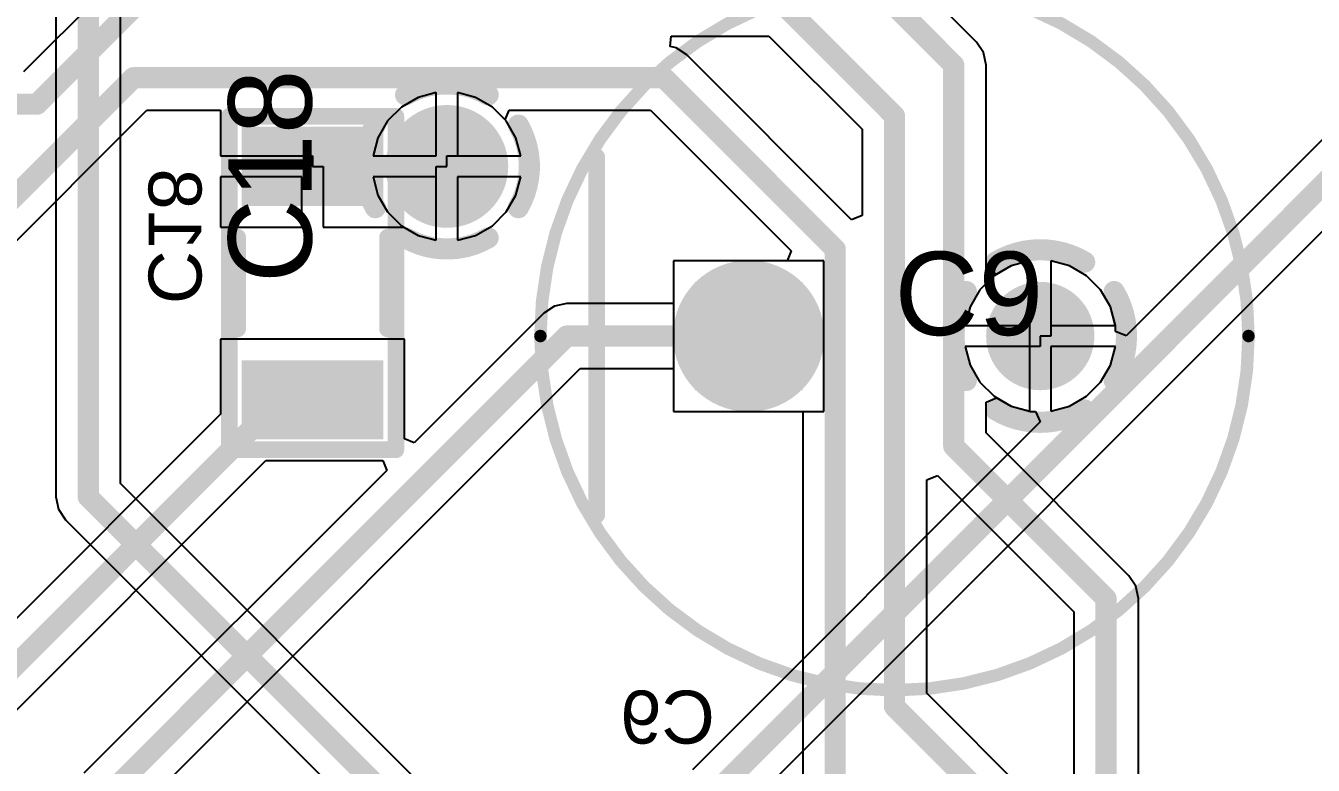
# Model space of a CAD drawing. Header units: inches. Extents: x -8.09 to -2.28, y -0.1 to 6.11.
# Drawn here: x -7.421 to -6.812, y 3.802 to 4.152 of the extents above; entities that cross this region are included whole.
import ezdxf

# ---------------------------------------------------------------- set-up
doc = ezdxf.new("R2010")
doc.units = ezdxf.units.IN
doc.header["$MEASUREMENT"] = 0
for name, color, linetype in [('BottomLayer', 5, 'Continuous'), ('BottomSolder', 6, 'Continuous'), ('InternalPlane1', 76, 'Continuous'), ('InternalPlane2', 16, 'Continuous'), ('Mechanical5', 56, 'Continuous'), ('MultiLayer', 9, 'Continuous'), ('PadHoleLayer', 156, 'Continuous'), ('TopLayer', 1, 'Continuous'), ('TopOverlay', 2, 'Continuous'), ('TopPaste', 8, 'Continuous'), ('TopSolder', 216, 'Continuous'), ('ViaHoleLayer', 16, 'Continuous')]:
    doc.layers.add(name, color=color, linetype=linetype)
doc.styles.add('Arial', font='', dxfattribs={"height": 0.2})
doc.styles.get('Arial').set_extended_font_data('Arial')

# ---------------------------------------------------------------- blocks, each defined once
blk = doc.blocks.new('FP_C1206C_EB_MFG_149')
at = {"layer": 'TopLayer'}
for points in [[(-0.07382, 0.03346), (-0.03642, 0.03346), (-0.03642, -0.03346), (-0.07382, -0.03346)], [(0.03642, 0.03346), (0.07382, 0.03346), (0.07382, -0.03346), (0.03642, -0.03346)]]:
    blk.add_hatch(color=1, dxfattribs=at).paths.add_polyline_path(points)
at = {"layer": 'TopPaste'}
for points in [[(-0.07382, 0.03346), (-0.03642, 0.03346), (-0.03642, -0.03346), (-0.07382, -0.03346)], [(0.03642, 0.03346), (0.07382, 0.03346), (0.07382, -0.03346), (0.03642, -0.03346)]]:
    blk.add_hatch(color=8, dxfattribs=at).paths.add_polyline_path(points)
at = {"layer": 'TopSolder'}
for points in [[(-0.07382, 0.03346), (-0.03642, 0.03346), (-0.03642, -0.03346), (-0.07382, -0.03346)], [(0.03642, 0.03346), (0.07382, 0.03346), (0.07382, -0.03346), (0.03642, -0.03346)]]:
    blk.add_hatch(color=216, dxfattribs=at).paths.add_polyline_path(points)
at = {"layer": 'Mechanical5'}
for points in [[(-0.07874, 0.03937, 0.00787, 0.00787, 0), (0.07874, 0.03937, 0.00787, 0.00787, 0)], [(-0.07874, 0.03937, 0.00787, 0.00787, 0), (-0.07874, -0.03937, 0.00787, 0.00787, 0)], [(0.07874, 0.03937, 0.00787, 0.00787, 0), (0.07874, -0.03937, 0.00787, 0.00787, 0)], [(-0.07874, -0.03937, 0.00787, 0.00787, 0), (0.07874, -0.03937, 0.00787, 0.00787, 0)]]:
    blk.add_lwpolyline(points, format="xyseb", dxfattribs=at)
for points in [[(-0.08071, 0.03937, 0.00394, 0.00394, 1), (-0.07677, 0.03937, 0.00394, 0.00394, 1)], [(-0.08071, 0.03937, 0.00394, 0.00394, 1), (-0.07677, 0.03937, 0.00394, 0.00394, 1)], [(0.07677, 0.03937, 0.00394, 0.00394, 1), (0.08071, 0.03937, 0.00394, 0.00394, 1)], [(0.07677, 0.03937, 0.00394, 0.00394, 1), (0.08071, 0.03937, 0.00394, 0.00394, 1)], [(-0.08071, -0.03937, 0.00394, 0.00394, 1), (-0.07677, -0.03937, 0.00394, 0.00394, 1)], [(-0.08071, -0.03937, 0.00394, 0.00394, 1), (-0.07677, -0.03937, 0.00394, 0.00394, 1)], [(0.07677, -0.03937, 0.00394, 0.00394, 1), (0.08071, -0.03937, 0.00394, 0.00394, 1)], [(0.07677, -0.03937, 0.00394, 0.00394, 1), (0.08071, -0.03937, 0.00394, 0.00394, 1)]]:
    blk.add_lwpolyline(points, format="xyseb", close=True, dxfattribs=at)
at = {"layer": 'TopOverlay'}
for points in [[(-0.02165, 0.03543, 0.00787, 0.00787, 0), (0.02165, 0.03543, 0.00787, 0.00787, 0)], [(-0.02165, -0.03543, 0.00787, 0.00787, 0), (0.02165, -0.03543, 0.00787, 0.00787, 0)]]:
    blk.add_lwpolyline(points, format="xyseb", dxfattribs=at)
for points in [[(-0.02362, 0.03543, 0.00394, 0.00394, 1), (-0.01969, 0.03543, 0.00394, 0.00394, 1)], [(0.01969, 0.03543, 0.00394, 0.00394, 1), (0.02362, 0.03543, 0.00394, 0.00394, 1)], [(-0.02362, -0.03543, 0.00394, 0.00394, 1), (-0.01969, -0.03543, 0.00394, 0.00394, 1)], [(0.01969, -0.03543, 0.00394, 0.00394, 1), (0.02362, -0.03543, 0.00394, 0.00394, 1)]]:
    blk.add_lwpolyline(points, format="xyseb", close=True, dxfattribs=at)
at = {"layer": 'Mechanical5', "style": 'Arial'}
blk.add_text('C18', height=0.03937, dxfattribs=at).set_placement((0, 0.00044))
blk = doc.blocks.new('FP_OS_CON_TH_E12___0_6_MFG_158')
at = {"layer": 'BottomLayer'}
blk.add_hatch(color=5, dxfattribs=at).paths.add_polyline_path([(-0.09449, 0.02559), (-0.04331, 0.02559), (-0.04331, -0.02559), (-0.09449, -0.02559)])
h = blk.add_hatch(color=5, dxfattribs=at)
edge = h.paths.add_edge_path()
edge.add_arc((0.0689, 0), 0.02559, 0, 360)
at = {"layer": 'BottomSolder'}
blk.add_hatch(color=6, dxfattribs=at).paths.add_polyline_path([(-0.09449, 0.02559), (-0.04331, 0.02559), (-0.04331, -0.02559), (-0.09449, -0.02559)])
h = blk.add_hatch(color=6, dxfattribs=at)
edge = h.paths.add_edge_path()
edge.add_arc((0.0689, 0), 0.02559, 0, 360)
at = {"layer": 'InternalPlane1'}
h = blk.add_hatch(color=76, dxfattribs=at)
edge = h.paths.add_edge_path()
edge.add_arc((-0.0689, 0), 0.03575, 0, 360)
at = {"layer": 'InternalPlane2'}
h = blk.add_hatch(color=16, dxfattribs=at)
edge = h.paths.add_edge_path()
edge.add_arc((-0.0689, 0), 0.03575, 0, 360)
at = {"layer": 'MultiLayer'}
blk.add_hatch(color=9, dxfattribs=at).paths.add_polyline_path([(-0.09449, 0.02559), (-0.04331, 0.02559), (-0.04331, -0.02559), (-0.09449, -0.02559)])
h = blk.add_hatch(color=9, dxfattribs=at)
edge = h.paths.add_edge_path()
edge.add_arc((0.0689, 0), 0.02559, 0, 360)
at = {"layer": 'PadHoleLayer'}
h = blk.add_hatch(color=156, dxfattribs=at)
edge = h.paths.add_edge_path()
edge.add_arc((-0.0689, 0), 0.01575, 0, 360)
h = blk.add_hatch(color=156, dxfattribs=at)
edge = h.paths.add_edge_path()
edge.add_arc((0.0689, 0), 0.01575, 0, 360)
at = {"layer": 'TopLayer'}
blk.add_hatch(color=1, dxfattribs=at).paths.add_polyline_path([(-0.09449, 0.02559), (-0.04331, 0.02559), (-0.04331, -0.02559), (-0.09449, -0.02559)])
h = blk.add_hatch(color=1, dxfattribs=at)
edge = h.paths.add_edge_path()
edge.add_arc((0.0689, 0), 0.02559, 0, 360)
at = {"layer": 'TopSolder'}
blk.add_hatch(color=216, dxfattribs=at).paths.add_polyline_path([(-0.09449, 0.02559), (-0.04331, 0.02559), (-0.04331, -0.02559), (-0.09449, -0.02559)])
h = blk.add_hatch(color=216, dxfattribs=at)
edge = h.paths.add_edge_path()
edge.add_arc((0.0689, 0), 0.02559, 0, 360)
at = {"layer": 'InternalPlane1'}
for points in [[(0.04791, 0.03493, 0.01, 0.01, -0.277325), (0.08988, 0.03493, 0.01, 0.01, 0)], [(0.03397, -0.02099, 0.01, 0.01, -0.277325), (0.03397, 0.02099, 0.01, 0.01, 0)], [(0.10383, 0.02099, 0.01, 0.01, -0.277325), (0.10383, -0.02099, 0.01, 0.01, 0)], [(0.08988, -0.03493, 0.01, 0.01, -0.277325), (0.04791, -0.03493, 0.01, 0.01, 0)]]:
    blk.add_lwpolyline(points, format="xyseb", dxfattribs=at)
for points in [[(0.04541, 0.03493, 0.005, 0.005, 1), (0.05041, 0.03493, 0.005, 0.005, 1)], [(0.08738, 0.03493, 0.005, 0.005, 1), (0.09238, 0.03493, 0.005, 0.005, 1)], [(0.03147, 0.02099, 0.005, 0.005, 1), (0.03647, 0.02099, 0.005, 0.005, 1)], [(0.10133, 0.02099, 0.005, 0.005, 1), (0.10633, 0.02099, 0.005, 0.005, 1)], [(0.03147, -0.02099, 0.005, 0.005, 1), (0.03647, -0.02099, 0.005, 0.005, 1)], [(0.10133, -0.02099, 0.005, 0.005, 1), (0.10633, -0.02099, 0.005, 0.005, 1)], [(0.04541, -0.03493, 0.005, 0.005, 1), (0.05041, -0.03493, 0.005, 0.005, 1)], [(0.08738, -0.03493, 0.005, 0.005, 1), (0.09238, -0.03493, 0.005, 0.005, 1)]]:
    blk.add_lwpolyline(points, format="xyseb", close=True, dxfattribs=at)
at = {"layer": 'InternalPlane2'}
for points in [[(0.04791, 0.03493, 0.01, 0.01, -0.277325), (0.08988, 0.03493, 0.01, 0.01, 0)], [(0.03397, -0.02099, 0.01, 0.01, -0.277325), (0.03397, 0.02099, 0.01, 0.01, 0)], [(0.10383, 0.02099, 0.01, 0.01, -0.277325), (0.10383, -0.02099, 0.01, 0.01, 0)], [(0.08988, -0.03493, 0.01, 0.01, -0.277325), (0.04791, -0.03493, 0.01, 0.01, 0)]]:
    blk.add_lwpolyline(points, format="xyseb", dxfattribs=at)
for points in [[(0.04541, 0.03493, 0.005, 0.005, 1), (0.05041, 0.03493, 0.005, 0.005, 1)], [(0.08738, 0.03493, 0.005, 0.005, 1), (0.09238, 0.03493, 0.005, 0.005, 1)], [(0.03147, 0.02099, 0.005, 0.005, 1), (0.03647, 0.02099, 0.005, 0.005, 1)], [(0.10133, 0.02099, 0.005, 0.005, 1), (0.10633, 0.02099, 0.005, 0.005, 1)], [(0.03147, -0.02099, 0.005, 0.005, 1), (0.03647, -0.02099, 0.005, 0.005, 1)], [(0.10133, -0.02099, 0.005, 0.005, 1), (0.10633, -0.02099, 0.005, 0.005, 1)], [(0.04541, -0.03493, 0.005, 0.005, 1), (0.05041, -0.03493, 0.005, 0.005, 1)], [(0.08738, -0.03493, 0.005, 0.005, 1), (0.09238, -0.03493, 0.005, 0.005, 1)]]:
    blk.add_lwpolyline(points, format="xyseb", close=True, dxfattribs=at)
at = {"layer": 'TopOverlay'}
for points in [[(0.16732, 0, 0.00591, 0.00591, 1), (-0.16732, 0, 0.00591, 0.00591, 1)], [(-0.14272, 0.08465, 0.00394, 0.00394, 1), (-0.13878, 0.08465, 0.00394, 0.00394, 1)], [(-0.1688, 0, 0.00295, 0.00295, 1), (-0.16585, 0, 0.00295, 0.00295, 1)], [(0.16585, 0, 0.00295, 0.00295, 1), (0.1688, 0, 0.00295, 0.00295, 1)], [(-0.14272, -0.08465, 0.00394, 0.00394, 1), (-0.13878, -0.08465, 0.00394, 0.00394, 1)]]:
    blk.add_lwpolyline(points, format="xyseb", close=True, dxfattribs=at)
blk.add_lwpolyline([(-0.14075, -0.08465, 0.00787, 0.00787, 0), (-0.14075, 0.08465, 0.00787, 0.00787, 0)], format="xyseb", dxfattribs=at)
at = {"layer": 'Mechanical5', "style": 'Arial'}
blk.add_text('C9', height=0.03937, rotation=360, dxfattribs=at).set_placement((0, 0.00044))

msp = doc.modelspace()

# ---------------------------------------------------------------- hatches: boundary and pattern name
at = {"layer": 'BottomLayer'}
h = msp.add_hatch(color=5, dxfattribs=at)
edge = h.paths.add_edge_path()
edge.add_arc((-7.22153, 4.08512), 0.025, 0, 360)
at = {"layer": 'BottomSolder'}
h = msp.add_hatch(color=6, dxfattribs=at)
edge = h.paths.add_edge_path()
edge.add_arc((-7.22153, 4.08512), 0.029, 0, 360)
at = {"layer": 'TopLayer'}
h = msp.add_hatch(color=1, dxfattribs=at)
edge = h.paths.add_edge_path()
edge.add_arc((-7.22153, 4.08512), 0.025, 0, 360)
at = {"layer": 'TopSolder'}
h = msp.add_hatch(color=216, dxfattribs=at)
edge = h.paths.add_edge_path()
edge.add_arc((-7.22153, 4.08512), 0.029, 0, 360)
at = {"layer": 'ViaHoleLayer'}
h = msp.add_hatch(color=16, dxfattribs=at)
edge = h.paths.add_edge_path()
edge.add_arc((-7.22153, 4.08512), 0.014, 0, 360)

# ---------------------------------------------------------------- linework, layer by layer
at = {"layer": 'BottomLayer'}
for p, q in [((-7.40629, 4.26442), (-7.40629, 3.929)), ((-7.37571, 3.93533), (-7.37571, 4.26442)), ((-6.75529, 4.15033), (-6.90051, 4.00512)), ((-7.22653, 4.12001), (-7.23504, 4.11773)), ((-7.22653, 4.09012), (-7.22653, 4.12001)), ((-7.20802, 4.11773), (-7.21653, 4.12001)), ((-7.21653, 4.12001), (-7.21653, 4.09012)), ((-7.24302, 4.11313), (-7.24954, 4.10661)), ((-7.23504, 4.11773), (-7.24302, 4.11313)), ((-7.20004, 4.11313), (-7.20802, 4.11773)), ((-7.19353, 4.10661), (-7.20004, 4.11313)), ((-7.24954, 4.10661), (-7.25415, 4.09863)), ((-7.18892, 4.09863), (-7.19353, 4.10661)), ((-7.08385, 3.77852), (-6.75991, 4.10246)), ((-7.25415, 4.09863), (-7.25643, 4.09012)), ((-7.18664, 4.09012), (-7.18892, 4.09863)), ((-7.25643, 4.09012), (-7.22653, 4.09012)), ((-7.21653, 4.09012), (-7.18664, 4.09012)), ((-7.22653, 4.08012), (-7.25643, 4.08012)), ((-7.25643, 4.08012), (-7.25415, 4.07161)), ((-7.22653, 4.05022), (-7.22653, 4.08012)), ((-7.18664, 4.08012), (-7.21653, 4.08012)), ((-7.21653, 4.08012), (-7.21653, 4.05022)), ((-7.18892, 4.07161), (-7.18664, 4.08012)), ((-7.25415, 4.07161), (-7.24954, 4.06363)), ((-7.19353, 4.06363), (-7.18892, 4.07161)), ((-7.24954, 4.06363), (-7.24302, 4.05711)), ((-7.20004, 4.05711), (-7.19353, 4.06363)), ((-7.24302, 4.05711), (-7.23504, 4.0525)), ((-7.23504, 4.0525), (-7.22653, 4.05022)), ((-7.21653, 4.05022), (-7.20802, 4.0525)), ((-7.20802, 4.0525), (-7.20004, 4.05711)), ((-7.04331, 4.04059), (-7.11449, 4.04059)), ((-7.11449, 4.04059), (-7.11449, 3.96941)), ((-7.04331, 3.96941), (-7.04331, 4.04059)), ((-6.9461, 4.04051), (-6.95484, 4.03817)), ((-6.9461, 4.01), (-6.9461, 4.04051)), ((-6.92736, 4.03817), (-6.9361, 4.04051)), ((-6.9361, 4.04051), (-6.9361, 4.005)), ((-6.95484, 4.03817), (-6.96296, 4.03348)), ((-6.91925, 4.03348), (-6.92736, 4.03817)), ((-6.96296, 4.03348), (-6.96958, 4.02685)), ((-6.91262, 4.02685), (-6.91925, 4.03348)), ((-6.96958, 4.02685), (-6.97427, 4.01874)), ((-6.90794, 4.01874), (-6.91262, 4.02685)), ((-6.97427, 4.01874), (-6.97661, 4.01)), ((-6.90551, 4.00969), (-6.90794, 4.01874)), ((-6.97661, 4.01), (-6.9461, 4.01)), ((-6.90551, 4.00719), (-6.90551, 4.00969)), ((-6.9361, 4.005), (-6.9411, 4.005)), ((-6.9411, 4.005), (-6.9411, 4)), ((-6.90051, 4.00512), (-6.90551, 4.00719)), ((-6.9411, 4), (-6.97661, 4)), ((-6.97661, 4), (-6.97427, 3.99126)), ((-6.97427, 3.99126), (-6.96958, 3.98315)), ((-6.96958, 3.98315), (-6.96296, 3.97652)), ((-6.96296, 3.97652), (-6.95484, 3.97183)), ((-7.11449, 3.96941), (-7.04331, 3.96941)), ((-6.95484, 3.97183), (-6.94579, 3.96941)), ((-6.94579, 3.96941), (-6.94329, 3.96941)), ((-6.94329, 3.96941), (-6.94122, 3.96441)), ((-6.94122, 3.96441), (-7.10548, 3.80015)), ((-6.13446, 2.69409), (-7.37571, 3.93533)), ((-7.40629, 3.929), (-7.40513, 3.92315)), ((-7.40513, 3.92315), (-7.40181, 3.91819)), ((-7.40181, 3.91819), (-6.13177, 2.64814))]:
    msp.add_line(p, q, dxfattribs=at)
for points in [[(-7.391, 3.929, 0.01, 0.01, 0), (-7.391, 4.296, 0.01, 0.01, 0)], [(-7.117, 3.767, 0.01, 0.01, 0), (-6.74, 4.144, 0.01, 0.01, 0)], [(-7.391, 3.929, 0.01, 0.01, 0), (-6.11283, 2.65083, 0.01, 0.01, 0)]]:
    msp.add_lwpolyline(points, format="xyseb", dxfattribs=at)
msp.add_lwpolyline([(-7.3935, 3.929, 0.005, 0.005, 1), (-7.3885, 3.929, 0.005, 0.005, 1)], format="xyseb", close=True, dxfattribs=at)
msp.add_lwpolyline([(-7.3935, 3.929, 0.005, 0.005, 1), (-7.3885, 3.929, 0.005, 0.005, 1)], format="xyseb", close=True, dxfattribs=at)
at = {"layer": 'InternalPlane1'}
for points in [[(-7.24103, 4.11889, 0.01, 0.01, -0.267949), (-7.20203, 4.11889, 0.01, 0.01, 0)], [(-7.25531, 4.06562, 0.01, 0.01, -0.267949), (-7.25531, 4.10462, 0.01, 0.01, 0)], [(-7.18776, 4.10462, 0.01, 0.01, -0.267949), (-7.18776, 4.06562, 0.01, 0.01, 0)], [(-7.20203, 4.05134, 0.01, 0.01, -0.267949), (-7.24103, 4.05134, 0.01, 0.01, 0)]]:
    msp.add_lwpolyline(points, format="xyseb", dxfattribs=at)
for points in [[(-7.24353, 4.11889, 0.005, 0.005, 1), (-7.23853, 4.11889, 0.005, 0.005, 1)], [(-7.20453, 4.11889, 0.005, 0.005, 1), (-7.19953, 4.11889, 0.005, 0.005, 1)], [(-7.25781, 4.10462, 0.005, 0.005, 1), (-7.25281, 4.10462, 0.005, 0.005, 1)], [(-7.19026, 4.10462, 0.005, 0.005, 1), (-7.18526, 4.10462, 0.005, 0.005, 1)], [(-7.25781, 4.06562, 0.005, 0.005, 1), (-7.25281, 4.06562, 0.005, 0.005, 1)], [(-7.19026, 4.06562, 0.005, 0.005, 1), (-7.18526, 4.06562, 0.005, 0.005, 1)], [(-7.24353, 4.05134, 0.005, 0.005, 1), (-7.23853, 4.05134, 0.005, 0.005, 1)], [(-7.20453, 4.05134, 0.005, 0.005, 1), (-7.19953, 4.05134, 0.005, 0.005, 1)]]:
    msp.add_lwpolyline(points, format="xyseb", close=True, dxfattribs=at)
at = {"layer": 'InternalPlane2'}
for points in [[(-7.24103, 4.11889, 0.01, 0.01, -0.267949), (-7.20203, 4.11889, 0.01, 0.01, 0)], [(-7.25531, 4.06562, 0.01, 0.01, -0.267949), (-7.25531, 4.10462, 0.01, 0.01, 0)], [(-7.18776, 4.10462, 0.01, 0.01, -0.267949), (-7.18776, 4.06562, 0.01, 0.01, 0)], [(-7.20203, 4.05134, 0.01, 0.01, -0.267949), (-7.24103, 4.05134, 0.01, 0.01, 0)]]:
    msp.add_lwpolyline(points, format="xyseb", dxfattribs=at)
for points in [[(-7.24353, 4.11889, 0.005, 0.005, 1), (-7.23853, 4.11889, 0.005, 0.005, 1)], [(-7.20453, 4.11889, 0.005, 0.005, 1), (-7.19953, 4.11889, 0.005, 0.005, 1)], [(-7.25781, 4.10462, 0.005, 0.005, 1), (-7.25281, 4.10462, 0.005, 0.005, 1)], [(-7.19026, 4.10462, 0.005, 0.005, 1), (-7.18526, 4.10462, 0.005, 0.005, 1)], [(-7.25781, 4.06562, 0.005, 0.005, 1), (-7.25281, 4.06562, 0.005, 0.005, 1)], [(-7.19026, 4.06562, 0.005, 0.005, 1), (-7.18526, 4.06562, 0.005, 0.005, 1)], [(-7.24353, 4.05134, 0.005, 0.005, 1), (-7.23853, 4.05134, 0.005, 0.005, 1)], [(-7.20453, 4.05134, 0.005, 0.005, 1), (-7.19953, 4.05134, 0.005, 0.005, 1)]]:
    msp.add_lwpolyline(points, format="xyseb", close=True, dxfattribs=at)
at = {"layer": 'TopLayer'}
for p, q in [((-6.97119, 4.14381), (-7.03037, 4.203)), ((-7.37855, 4.17281), (-7.42155, 4.12981)), ((-7.11604, 4.14171), (-7.11555, 4.14671)), ((-7.11555, 4.14671), (-7.06933, 4.14671)), ((-7.06933, 4.14671), (-7.02529, 4.10267)), ((-6.96787, 4.13885), (-6.97119, 4.14381)), ((-7.11315, 4.14113), (-7.11604, 4.14171)), ((-7.10819, 4.13781), (-7.11315, 4.14113)), ((-7.03029, 4.05992), (-7.10819, 4.13781)), ((-6.96671, 4.133), (-6.96787, 4.13885)), ((-6.96671, 4.03618), (-6.96671, 4.133)), ((-7.45867, 4.01635), (-7.36332, 4.11171)), ((-7.36332, 4.11171), (-7.32846, 4.11171)), ((-7.32846, 4.11171), (-7.32846, 4.09012)), ((-7.19401, 4.10709), (-7.19209, 4.11171)), ((-7.19353, 4.10661), (-7.19401, 4.10709)), ((-7.19209, 4.11171), (-7.12533, 4.11171)), ((-7.12533, 4.11171), (-7.05884, 4.04521)), ((-7.18892, 4.09863), (-7.19353, 4.10661)), ((-7.02529, 4.10267), (-7.02529, 4.06199)), ((-7.18664, 4.09012), (-7.18892, 4.09863)), ((-7.32846, 4.09012), (-7.285, 4.09012)), ((-7.285, 4.09012), (-7.285, 4.08512)), ((-7.22153, 4.08512), (-7.22153, 4.09012)), ((-7.22153, 4.09012), (-7.18664, 4.09012)), ((-7.285, 4.08512), (-7.28, 4.08512)), ((-7.28, 4.08512), (-7.28, 4.05642)), ((-7.22653, 4.05022), (-7.22653, 4.08512)), ((-7.22653, 4.08512), (-7.22153, 4.08512)), ((-7.29, 4.08012), (-7.32846, 4.08012)), ((-7.32846, 4.08012), (-7.32846, 4.05642)), ((-7.29, 4.05642), (-7.29, 4.08012)), ((-7.18664, 4.08012), (-7.21653, 4.08012)), ((-7.21653, 4.08012), (-7.21653, 4.05022)), ((-7.18892, 4.07161), (-7.18664, 4.08012)), ((-7.19353, 4.06363), (-7.18892, 4.07161)), ((-7.20004, 4.05711), (-7.19353, 4.06363)), ((-7.02529, 4.06199), (-7.03029, 4.05992)), ((-7.32846, 4.05642), (-7.29, 4.05642)), ((-7.28, 4.05642), (-7.24182, 4.05642)), ((-7.24182, 4.05642), (-7.23504, 4.0525)), ((-7.23504, 4.0525), (-7.22653, 4.05022)), ((-7.21653, 4.05022), (-7.20802, 4.0525)), ((-7.20802, 4.0525), (-7.20004, 4.05711)), ((-7.06075, 4.04059), (-7.11449, 4.04059)), ((-7.11449, 4.04059), (-7.11449, 4.02029)), ((-7.05884, 4.04521), (-7.06075, 4.04059)), ((-6.9461, 4.04051), (-6.95484, 4.03817)), ((-6.9461, 4.005), (-6.9461, 4.04051)), ((-6.92736, 4.03817), (-6.9361, 4.04051)), ((-6.9361, 4.04051), (-6.9361, 4.01)), ((-6.96171, 4.0342), (-6.96671, 4.03618)), ((-6.95484, 4.03817), (-6.96171, 4.0342)), ((-6.91925, 4.03348), (-6.92736, 4.03817)), ((-6.91262, 4.02685), (-6.91925, 4.03348)), ((-6.90794, 4.01874), (-6.91262, 4.02685)), ((-7.1757, 4.01581), (-7.23692, 3.95459)), ((-7.17073, 4.01913), (-7.1757, 4.01581)), ((-7.16488, 4.02029), (-7.17073, 4.01913)), ((-7.11449, 4.02029), (-7.16488, 4.02029)), ((-6.9056, 4.01), (-6.90794, 4.01874)), ((-6.9361, 4.01), (-6.9056, 4.01)), ((-7.24154, 4.00358), (-7.32846, 4.00358)), ((-7.32846, 4.00358), (-7.32846, 3.96805)), ((-7.24154, 3.95651), (-7.24154, 4.00358)), ((-6.9461, 3.96949), (-6.9461, 4.005)), ((-6.9056, 4), (-6.9361, 4)), ((-6.9361, 4), (-6.9361, 3.96949)), ((-6.90794, 3.99126), (-6.9056, 4)), ((-7.38618, 3.76207), (-7.15855, 3.98971)), ((-7.15855, 3.98971), (-7.11449, 3.98971)), ((-7.11449, 3.98971), (-7.11449, 3.96941)), ((-6.91262, 3.98315), (-6.90794, 3.99126)), ((-6.91925, 3.97652), (-6.91262, 3.98315)), ((-6.96671, 3.97382), (-6.96171, 3.9758)), ((-6.96671, 3.95933), (-6.96671, 3.97382)), ((-6.96171, 3.9758), (-6.95484, 3.97183)), ((-6.92736, 3.97183), (-6.91925, 3.97652)), ((-7.32846, 3.96805), (-7.47618, 3.82033)), ((-7.11449, 3.96941), (-7.05329, 3.96941)), ((-7.05329, 3.96941), (-7.05329, 3.04803)), ((-6.95484, 3.97183), (-6.9461, 3.96949)), ((-6.9361, 3.96949), (-6.92736, 3.97183)), ((-7.23692, 3.95459), (-7.24154, 3.95651)), ((-6.89919, 3.89181), (-6.96671, 3.95933)), ((-7.45071, 3.80255), (-7.30707, 3.94618)), ((-7.30707, 3.94618), (-7.25186, 3.94618)), ((-7.25186, 3.94618), (-7.24995, 3.94156)), ((-7.24995, 3.94156), (-7.39305, 3.79846)), ((-6.99471, 3.93701), (-6.98971, 3.93908)), ((-6.99471, 3.83633), (-6.99471, 3.93701)), ((-6.98971, 3.93908), (-6.92529, 3.87467)), ((-6.89587, 3.88685), (-6.89919, 3.89181)), ((-6.89471, 3.881), (-6.89587, 3.88685)), ((-6.89471, 3.56258), (-6.89471, 3.881)), ((-6.92529, 3.87467), (-6.92529, 3.56258)), ((-6.93719, 3.77881), (-6.99471, 3.83633))]:
    msp.add_line(p, q, dxfattribs=at)
for points in [[(-7.045, 4.196, 0.01, 0.01, 0), (-6.982, 4.133, 0.01, 0.01, 0)], [(-7.41521, 4.11452, 0.01, 0.01, 0), (-7.36773, 4.162, 0.01, 0.01, 0)], [(-7.063, 4.162, 0.01, 0.01, 0), (-7.01, 4.109, 0.01, 0.01, 0)], [(-6.982, 3.953, 0.01, 0.01, 0), (-6.982, 4.133, 0.01, 0.01, 0)], [(-7.47965, 4.017, 0.01, 0.01, 0), (-7.36965, 4.127, 0.01, 0.01, 0)], [(-7.36965, 4.127, 0.01, 0.01, 0), (-7.119, 4.127, 0.01, 0.01, 0)], [(-7.119, 4.127, 0.01, 0.01, 0), (-7.038, 4.046, 0.01, 0.01, 0)], [(-7.58948, 4.11452, 0.01, 0.01, 0), (-7.41521, 4.11452, 0.01, 0.01, 0)], [(-7.01, 3.83, 0.01, 0.01, 0), (-7.01, 4.109, 0.01, 0.01, 0)], [(-7.285, 4.08512, 0.01, 0.01, 0), (-7.22153, 4.08512, 0.01, 0.01, 0)], [(-7.038, 3.044, 0.01, 0.01, 0), (-7.038, 4.046, 0.01, 0.01, 0)], [(-7.41488, 3.755, 0.01, 0.01, 0), (-7.16488, 4.005, 0.01, 0.01, 0)], [(-7.16488, 4.005, 0.01, 0.01, 0), (-7.0789, 4.005, 0.01, 0.01, 0)], [(-7.466, 3.80888, 0.01, 0.01, 0), (-7.3, 3.97488, 0.01, 0.01, 0)], [(-7.3, 3.97488, 0.01, 0.01, 0), (-7.285, 3.97488, 0.01, 0.01, 0)], [(-6.982, 3.953, 0.01, 0.01, 0), (-6.91, 3.881, 0.01, 0.01, 0)], [(-6.91, 3.531, 0.01, 0.01, 0), (-6.91, 3.881, 0.01, 0.01, 0)], [(-7.01, 3.83, 0.01, 0.01, 0), (-6.948, 3.768, 0.01, 0.01, 0)]]:
    msp.add_lwpolyline(points, format="xyseb", dxfattribs=at)
for points in [[(-6.9845, 4.133, 0.005, 0.005, 1), (-6.9795, 4.133, 0.005, 0.005, 1)], [(-6.9845, 4.133, 0.005, 0.005, 1), (-6.9795, 4.133, 0.005, 0.005, 1)], [(-7.37215, 4.127, 0.005, 0.005, 1), (-7.36715, 4.127, 0.005, 0.005, 1)], [(-7.37215, 4.127, 0.005, 0.005, 1), (-7.36715, 4.127, 0.005, 0.005, 1)], [(-7.1215, 4.127, 0.005, 0.005, 1), (-7.1165, 4.127, 0.005, 0.005, 1)], [(-7.1215, 4.127, 0.005, 0.005, 1), (-7.1165, 4.127, 0.005, 0.005, 1)], [(-7.41771, 4.11452, 0.005, 0.005, 1), (-7.41271, 4.11452, 0.005, 0.005, 1)], [(-7.41771, 4.11452, 0.005, 0.005, 1), (-7.41271, 4.11452, 0.005, 0.005, 1)], [(-7.0125, 4.109, 0.005, 0.005, 1), (-7.0075, 4.109, 0.005, 0.005, 1)], [(-7.0125, 4.109, 0.005, 0.005, 1), (-7.0075, 4.109, 0.005, 0.005, 1)], [(-7.2875, 4.08512, 0.005, 0.005, 1), (-7.2825, 4.08512, 0.005, 0.005, 1)], [(-7.22403, 4.08512, 0.005, 0.005, 1), (-7.21903, 4.08512, 0.005, 0.005, 1)], [(-7.0405, 4.046, 0.005, 0.005, 1), (-7.0355, 4.046, 0.005, 0.005, 1)], [(-7.0405, 4.046, 0.005, 0.005, 1), (-7.0355, 4.046, 0.005, 0.005, 1)], [(-7.16738, 4.005, 0.005, 0.005, 1), (-7.16238, 4.005, 0.005, 0.005, 1)], [(-7.16738, 4.005, 0.005, 0.005, 1), (-7.16238, 4.005, 0.005, 0.005, 1)], [(-7.0814, 4.005, 0.005, 0.005, 1), (-7.0764, 4.005, 0.005, 0.005, 1)], [(-7.3025, 3.97488, 0.005, 0.005, 1), (-7.2975, 3.97488, 0.005, 0.005, 1)], [(-7.3025, 3.97488, 0.005, 0.005, 1), (-7.2975, 3.97488, 0.005, 0.005, 1)], [(-7.2875, 3.97488, 0.005, 0.005, 1), (-7.2825, 3.97488, 0.005, 0.005, 1)], [(-6.9845, 3.953, 0.005, 0.005, 1), (-6.9795, 3.953, 0.005, 0.005, 1)], [(-6.9845, 3.953, 0.005, 0.005, 1), (-6.9795, 3.953, 0.005, 0.005, 1)], [(-6.9125, 3.881, 0.005, 0.005, 1), (-6.9075, 3.881, 0.005, 0.005, 1)], [(-6.9125, 3.881, 0.005, 0.005, 1), (-6.9075, 3.881, 0.005, 0.005, 1)], [(-7.0125, 3.83, 0.005, 0.005, 1), (-7.0075, 3.83, 0.005, 0.005, 1)], [(-7.0125, 3.83, 0.005, 0.005, 1), (-7.0075, 3.83, 0.005, 0.005, 1)]]:
    msp.add_lwpolyline(points, format="xyseb", close=True, dxfattribs=at)

# ---------------------------------------------------------------- block references
msp.add_blockref('FP_OS_CON_TH_E12___0_6_MFG_158', (-7.01, 4.005))
at = {"rotation": 90}
msp.add_blockref('FP_C1206C_EB_MFG_149', (-7.285, 4.03), dxfattribs=at)

# ---------------------------------------------------------------- texts
at = {"layer": 'TopOverlay', "style": 'Arial', "text_generation_flag": 2}
msp.add_text('C18', height=0.025, rotation=270, dxfattribs=at).set_placement((-7.3625, 4.02007))
msp.add_text('C9', height=0.025, dxfattribs=at).set_placement((-7.09483, 3.8125))

doc.saveas('drawing.dxf')
